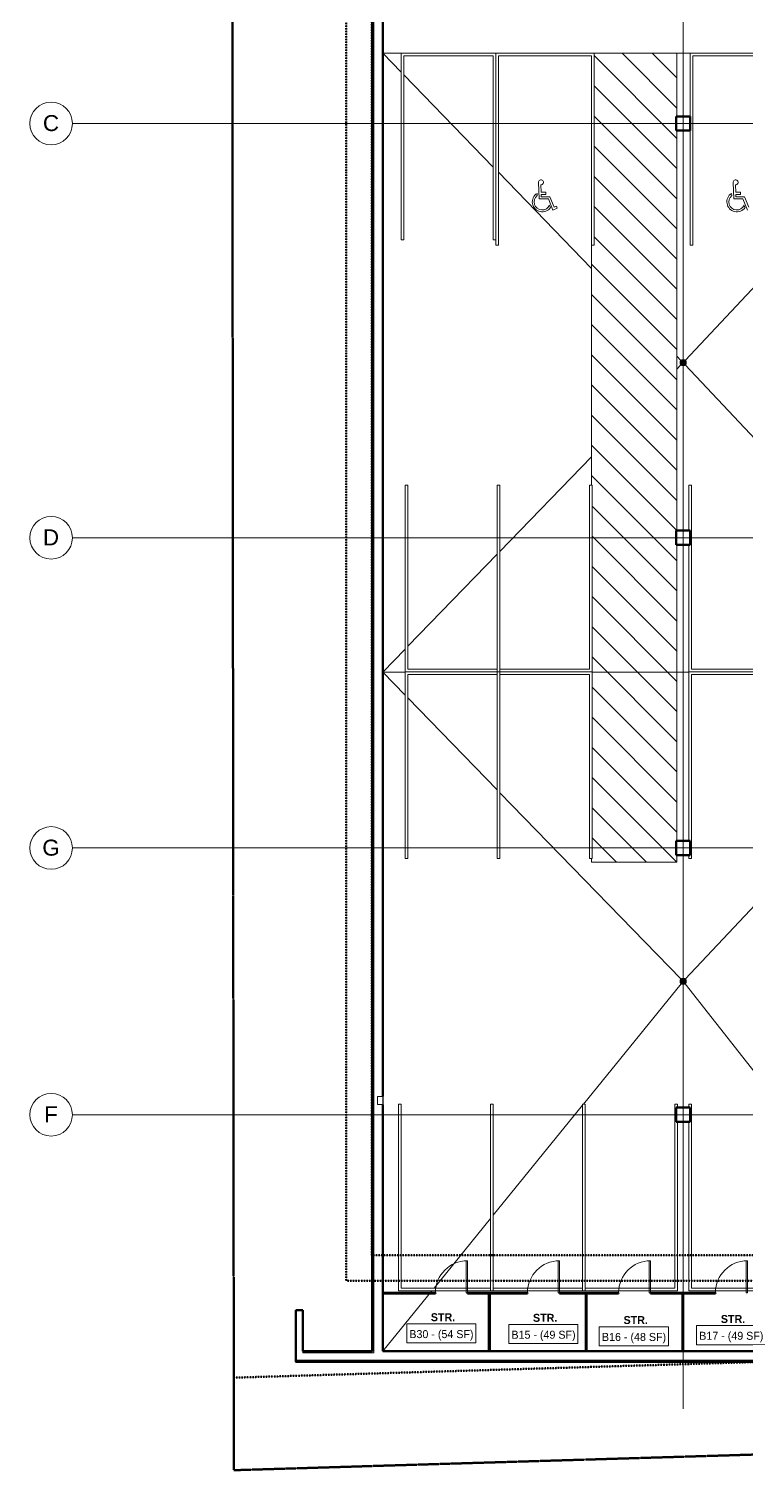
# Model space of a CAD drawing. Header units: inches. Extents: x -4218 to -1830, y 9767 to 12426.
# Drawn here: x -4218 to -3410, y 9767 to 11389 of the extents above; entities that cross this region are included whole.
import ezdxf

# ---------------------------------------------------------------- set-up
doc = ezdxf.new("R2010")
doc.units = ezdxf.units.IN
doc.header["$MEASUREMENT"] = 0
for name, pattern in [('Dash 1_16_', [0.125, 0.0625, -0.0625]), ('Double Dash 3_8_', [1, 0.375, -0.125, 0.125, -0.125, 0.125, -0.125]), ('Grid Line 1_2_', [0.875, 0.5, -0.125, 0.125, -0.125])]:
    doc.linetypes.add(name, pattern=pattern)
for name, color, linetype, lineweight in [('0-1', 7, 'Continuous', 5), ('0-2', 90, 'Continuous', 20), ('A-AREA-IDEN', 2, 'Continuous', 9), ('A-DETL-MEDM-1', 90, 'Continuous', 20), ('A-DOOR-2', 7, 'Continuous', 9), ('A-FLOR-1', 7, 'Continuous', 9), ('A-FLOR-4', 192, 'Continuous', 9), ('A-FLOR-5', 71, 'Continuous', 13), ('A-FLOR-PATT-1', 9, 'Continuous', 9), ('A-GENM-1', 7, 'Continuous', 9), ('A-WALL', 113, 'Continuous', 13), ('C-PROP-LINE', 91, 'Double Dash 3_8_', 50), ('C-PROP-LINE-1', 91, 'Dash 1_16_', 50), ('E-FIRE', 2, 'Continuous', 9), ('P-SANR-FIXT', 6, 'Continuous', 9), ('S-COLS', 52, 'Continuous', 9), ('S-COLS-1', 52, 'Continuous', 50), ('S-FNDN-1', 250, 'Continuous', 50), ('S-FNDN-2', 252, 'Continuous', 9), ('S-FNDN-3', 253, 'Continuous', 9), ('S-FNDN-6', 32, 'Continuous', 9), ('S-FNDN-7', 32, 'Continuous', 50), ('S-GRID-1', 1, 'Grid Line 1_2_', 9), ('S-GRID-IDEN', 1, 'Continuous', 9)]:
    doc.layers.add(name, color=color, linetype=linetype, lineweight=lineweight)
doc.styles.add('Arial', font='arial.ttf', dxfattribs={"height": 18})
doc.styles.add('Century Gothic', font='ufonts.com_century-gothic.ttf', dxfattribs={"height": 9})
doc.styles.add('Century Gothic_B', font='GOTHICB.TTF', dxfattribs={"height": 9})

# ---------------------------------------------------------------- blocks, each defined once
blk = doc.blocks.new('Parking_Stall_Multiple - STANDARD-1981804-BACKGROUND - BASEMENT')
at = {"layer": 'A-GENM-1'}
for p, q in [((190, 314), (0, 314)), ((0, 314), (0, 207.3)), ((3, 210.3), (3, 311)), ((3, 311), (210, 311)), ((210, 314), (206, 314)), ((210, 311), (210, 314)), ((210, 210.3), (0, 210.3)), ((0, 210.3), (0, 103.7)), ((0, 207.3), (210, 207.3)), ((210, 210.3), (3, 210.3)), ((3, 106.7), (3, 207.3)), ((3, 207.3), (210, 207.3)), ((210, 207.3), (210, 210.3)), ((210, 207.3), (210, 210.3)), ((210, 106.7), (0, 106.7)), ((0, 106.7), (0, 0)), ((0, 103.7), (210, 103.7)), ((210, 106.7), (3, 106.7)), ((3, 3), (3, 103.7)), ((3, 103.7), (210, 103.7)), ((210, 103.7), (210, 106.7)), ((210, 103.7), (210, 106.7)), ((210, 3), (3, 3)), ((210, 0), (210, 3)), ((0, 0), (190, 0)), ((206, 0), (210, 0))]:
    blk.add_line(p, q, dxfattribs=at)
blk = doc.blocks.new('Parking_Stall_Multiple - STANDARD-2216199-BACKGROUND - BASEMENT')
at = {"layer": 'A-GENM-1'}
for p, q in [((210, 314), (0, 314)), ((0, 314), (0, 207.3)), ((3, 210.3), (3, 311)), ((3, 311), (210, 311)), ((210, 311), (210, 314)), ((210, 210.3), (0, 210.3)), ((0, 210.3), (0, 103.7)), ((0, 207.3), (210, 207.3)), ((210, 210.3), (3, 210.3)), ((3, 106.7), (3, 207.3)), ((3, 207.3), (210, 207.3)), ((210, 207.3), (210, 210.3)), ((210, 207.3), (210, 210.3)), ((210, 106.7), (0, 106.7)), ((0, 106.7), (0, 0)), ((0, 103.7), (210, 103.7)), ((210, 106.7), (3, 106.7)), ((3, 3), (3, 103.7)), ((3, 103.7), (210, 103.7)), ((210, 103.7), (210, 106.7)), ((210, 103.7), (210, 106.7)), ((210, 3), (3, 3)), ((210, 0), (210, 3)), ((0, 0), (190, 0)), ((206, 0), (210, 0))]:
    blk.add_line(p, q, dxfattribs=at)
blk = doc.blocks.new('Parking_Stall_Multiple - STANDARD-2088802-BACKGROUND - BASEMENT')
at = {"layer": 'A-GENM-1'}
for p, q in [((190, 0), (0, 0)), ((0, 0), (0, -106.7)), ((210, 0), (206, 0)), ((210, -3), (210, 0)), ((3, -103.7), (3, -3)), ((3, -3), (210, -3)), ((210, -103.7), (0, -103.7)), ((0, -103.7), (0, -210.3)), ((0, -106.7), (210, -106.7)), ((210, -103.7), (3, -103.7)), ((3, -207.3), (3, -106.7)), ((3, -106.7), (210, -106.7)), ((210, -106.7), (210, -103.7)), ((210, -106.7), (210, -103.7)), ((210, -207.3), (0, -207.3)), ((0, -207.3), (0, -314)), ((0, -210.3), (210, -210.3)), ((210, -207.3), (3, -207.3)), ((3, -311), (3, -210.3)), ((3, -210.3), (210, -210.3)), ((210, -210.3), (210, -207.3)), ((210, -210.3), (210, -207.3)), ((0, -314), (190, -314)), ((210, -311), (3, -311)), ((206, -314), (210, -314)), ((210, -314), (210, -311))]:
    blk.add_line(p, q, dxfattribs=at)
blk = doc.blocks.new('Parking_Stall_Multiple - STANDARD-2223158-BACKGROUND - BASEMENT')
at = {"layer": 'A-GENM-1'}
for p, q in [((210, 0), (0, 0)), ((0, 0), (0, -106.7)), ((210, -3), (210, 0)), ((3, -103.7), (3, -3)), ((3, -3), (210, -3)), ((210, -103.7), (0, -103.7)), ((0, -103.7), (0, -210.3)), ((0, -106.7), (210, -106.7)), ((210, -103.7), (3, -103.7)), ((3, -207.3), (3, -106.7)), ((3, -106.7), (210, -106.7)), ((210, -106.7), (210, -103.7)), ((210, -106.7), (210, -103.7)), ((0, -210.3), (210, -210.3)), ((210, -207.3), (3, -207.3)), ((210, -210.3), (210, -207.3))]:
    blk.add_line(p, q, dxfattribs=at)
blk = doc.blocks.new('Parking_Stall_Multiple - STANDARD-V1-BACKGROUND - BASEMENT')
at = {"layer": 'A-GENM-1'}
for p, q in [((143, 314), (0, 314)), ((0, 314), (0, 207.3)), ((3, 210.3), (3, 311)), ((3, 311), (210, 311)), ((210, 314), (159, 314)), ((210, 311), (210, 314)), ((210, 210.3), (0, 210.3)), ((0, 210.3), (0, 103.7)), ((0, 207.3), (210, 207.3)), ((210, 210.3), (3, 210.3)), ((3, 106.7), (3, 207.3)), ((3, 207.3), (210, 207.3)), ((210, 207.3), (210, 210.3)), ((210, 207.3), (210, 210.3)), ((210, 106.7), (0, 106.7)), ((0, 106.7), (0, 0)), ((0, 103.7), (210, 103.7)), ((210, 106.7), (3, 106.7)), ((3, 3), (3, 103.7)), ((3, 103.7), (210, 103.7)), ((210, 103.7), (210, 106.7)), ((210, 103.7), (210, 106.7)), ((210, 3), (3, 3)), ((210, 0), (210, 3)), ((0, 0), (143, 0)), ((159, 0), (210, 0))]:
    blk.add_line(p, q, dxfattribs=at)
blk = doc.blocks.new('Parking_Stall_Multiple - STANDARD-2223028-BACKGROUND - BASEMENT')
at = {"layer": 'A-GENM-1'}
for p, q in [((210, 210.3), (0, 210.3)), ((0, 210.3), (0, 103.7)), ((3, 106.7), (3, 207.3)), ((3, 207.3), (210, 207.3)), ((210, 207.3), (210, 210.3)), ((210, 106.7), (0, 106.7)), ((0, 106.7), (0, 0)), ((0, 103.7), (210, 103.7)), ((210, 106.7), (3, 106.7)), ((3, 3), (3, 103.7)), ((3, 103.7), (210, 103.7)), ((210, 103.7), (210, 106.7)), ((210, 103.7), (210, 106.7)), ((210, 3), (3, 3)), ((210, 0), (210, 3)), ((0, 0), (210, 0))]:
    blk.add_line(p, q, dxfattribs=at)
blk = doc.blocks.new('Parking_Stall_Multiple - STANDARD-2217643-BACKGROUND - BASEMENT')
at = {"layer": 'A-GENM-1'}
for p, q in [((210, 0), (0, 0)), ((0, 0), (0, -106.7)), ((210, -3), (210, 0)), ((3, -103.7), (3, -3)), ((3, -3), (210, -3)), ((0, -106.7), (210, -106.7)), ((210, -103.7), (3, -103.7)), ((210, -106.7), (210, -103.7))]:
    blk.add_line(p, q, dxfattribs=at)
blk = doc.blocks.new('CHAINLINK GATE - ONE-2199385-BACKGROUND - BASEMENT')
at = {"layer": 'A-DOOR-2'}
for p, q in [((16.5, 36.5), (18, 36.5)), ((16.5, 0.5), (16.5, 36.5)), ((18, 0.5), (18, 36.5)), ((16.5, 0.5), (18, 0.5))]:
    blk.add_line(p, q, dxfattribs=at)
blk.add_arc((18, 0.5), 36, 90, 180, dxfattribs=at)
blk = doc.blocks.new('Parking_Stall_Multiple - ADA-1919661-BACKGROUND - BASEMENT')
at = {"layer": 'A-GENM-1'}
for p, q in [((216, 111), (0, 111)), ((0, 111), (0, 0)), ((3, 3), (3, 108)), ((3, 108), (216, 108)), ((216, 108), (216, 111)), ((216, 3), (3, 3)), ((216, 0), (216, 3)), ((0, 0), (71, 0)), ((87, 0), (216, 0))]:
    blk.add_line(p, q, dxfattribs=at)
blk = doc.blocks.new('Parking_Stall_Multiple - ADA-VAN-2088509-BACKGROUND - BASEMENT')
at = {"layer": 'A-GENM-1'}
for p, q in [((216, 111), (0, 111)), ((0, 111), (0, 0)), ((3, 3), (3, 108)), ((3, 108), (216, 108)), ((216, 108), (216, 111)), ((216, 3), (3, 3)), ((216, 0), (216, 3)), ((0, 0), (216, 0))]:
    blk.add_line(p, q, dxfattribs=at)
blk = doc.blocks.new('CTR - 1st Phase - Common Walls_rvt-1-BACKGROUND - BASEMENT')
at = {"layer": 'A-FLOR-PATT-1'}
h = blk.add_hatch(dxfattribs=at)
h.set_pattern_fill('FP_1', color=256, style=0, pattern_type=2)
h.set_pattern_definition([(315, (-3536.324, 10906.164), (16.9706, 16.9706), [])])
h.paths.add_polyline_path([(-3584.3, 10451.1), (-3488.3, 10451.1), (-3488.3, 10459.2), (-3489.3, 10459.2), (-3489.3, 10475.2), (-3488.3, 10475.2), (-3488.3, 10808.2), (-3489.3, 10808.2), (-3489.3, 10824.2), (-3488.3, 10824.2), (-3488.3, 11274.2), (-3489.3, 11274.2), (-3489.3, 11290.2), (-3488.3, 11290.2), (-3488.3, 11361.2), (-3581.3, 11361.2), (-3581.3, 11145.2), (-3584.3, 11145.2), (-3584.3, 10875.2), (-3583.8, 10875.2), (-3583.8, 10455.2), (-3584.3, 10455.2)], flags=0)
at = {"layer": 'A-DETL-MEDM-1'}
for p, q in [((-3645.7, 11201), (-3645.8, 11203.4)), ((-3643.4, 11197.3), (-3644.1, 11215.9)), ((-3641.5, 11213.2), (-3641.2, 11204.9)), ((-3641.2, 11204.9), (-3635.8, 11204.9)), ((-3635.8, 11204.9), (-3635.8, 11202.4)), ((-3426.7, 11201), (-3426.8, 11203.4)), ((-3424.4, 11197.3), (-3425.1, 11215.9)), ((-3422.5, 11213.2), (-3422.2, 11204.9)), ((-3422.2, 11204.9), (-3416.8, 11204.9)), ((-3416.8, 11204.9), (-3416.8, 11202.4)), ((-3633, 11197.3), (-3643.4, 11197.3)), ((-3635.8, 11202.4), (-3641.1, 11202.4)), ((-3641.1, 11202.4), (-3641, 11199.8)), ((-3641, 11199.8), (-3631.4, 11199.8)), ((-3627.9, 11184.8), (-3633, 11197.3)), ((-3630.7, 11187.6), (-3631.7, 11190.1)), ((-3631.4, 11199.8), (-3626.5, 11188)), ((-3626.5, 11188), (-3623.9, 11189.1)), ((-3623.9, 11189.1), (-3623, 11186.8)), ((-3414, 11197.3), (-3424.4, 11197.3)), ((-3416.8, 11202.4), (-3422.1, 11202.4)), ((-3422.1, 11202.4), (-3422, 11199.8)), ((-3422, 11199.8), (-3412.4, 11199.8)), ((-3408.9, 11184.8), (-3414, 11197.3)), ((-3411.7, 11187.6), (-3412.7, 11190.1)), ((-3412.4, 11199.8), (-3407.5, 11188)), ((-3623, 11186.8), (-3627.9, 11184.8))]:
    blk.add_line(p, q, dxfattribs=at)
for centre, radius, start, end in [((-3639.9, 11194), 11.2, 121.7672, 325.4553), ((-3641.3, 11216), 2.82, 265.2221, 186.5331), ((-3420.9, 11194), 11.2, 121.7672, 325.4553), ((-3422.3, 11216), 2.82, 265.2221, 186.5331), ((-3639.9, 11194), 9.06, 129.2933, 334.8736), ((-3420.9, 11194), 9.06, 129.2933, 334.8736)]:
    blk.add_arc(centre, radius, start, end, dxfattribs=at)
at = {"layer": 'A-FLOR-1'}
for p, q in [((-3488.3, 11361.2), (-3581.3, 11361.2)), ((-3488.3, 11290.2), (-3488.3, 11361.2)), ((-3488.3, 10824.2), (-3488.3, 11274.2)), ((-3584.3, 11145.2), (-3584.3, 10875.2)), ((-3488.3, 10475.2), (-3488.3, 10808.2)), ((-3488.3, 10451.1), (-3488.3, 10459.2)), ((-3584.3, 10455.2), (-3584.3, 10451.1)), ((-3584.3, 10451.1), (-3488.3, 10451.1))]:
    blk.add_line(p, q, dxfattribs=at)
at = {"layer": 'S-FNDN-1'}
for p, q in [((-3760.2, 9966.9), (-3819.3, 9966.9)), ((-3819.3, 9966.9), (-3819.3, 9965.9)), ((-3819.3, 9965.9), (-3760.2, 9965.9)), ((-3760.2, 9965.9), (-3760.2, 9966.9)), ((-3656.5, 9966.9), (-3724.2, 9966.9)), ((-3724.2, 9966.9), (-3724.2, 9965.9)), ((-3724.2, 9965.9), (-3700, 9965.9)), ((-3700, 9965.9), (-3700, 9901.2)), ((-3699, 9965.9), (-3656.5, 9965.9)), ((-3699, 9901.2), (-3699, 9965.9)), ((-3656.5, 9965.9), (-3656.5, 9966.9)), ((-3554, 9966.9), (-3620.5, 9966.9)), ((-3620.5, 9966.9), (-3620.5, 9965.9)), ((-3620.5, 9965.9), (-3591, 9965.9)), ((-3591, 9965.9), (-3591, 9901.2)), ((-3590, 9965.9), (-3554, 9965.9)), ((-3590, 9901.2), (-3590, 9965.9)), ((-3554, 9965.9), (-3554, 9966.9)), ((-3445, 9966.9), (-3518, 9966.9)), ((-3518, 9966.9), (-3518, 9965.9)), ((-3518, 9965.9), (-3482.2, 9965.9)), ((-3482.2, 9965.9), (-3482.2, 9901.2)), ((-3481.2, 9965.9), (-3445, 9965.9)), ((-3481.2, 9901.2), (-3481.2, 9965.9)), ((-3445, 9965.9), (-3445, 9966.9)), ((-3700, 9901.2), (-3699, 9901.2)), ((-3591, 9901.2), (-3590, 9901.2)), ((-3482.2, 9901.2), (-3481.2, 9901.2))]:
    blk.add_line(p, q, dxfattribs=at)
at = {"layer": 'S-FNDN-2'}
for p, q in [((-3760.2, 9966.9), (-3819.3, 9966.9)), ((-3819.3, 9965.9), (-3760.2, 9965.9)), ((-3760.2, 9966.9), (-3760.2, 9965.9)), ((-3724.2, 9965.9), (-3724.2, 9966.9)), ((-3656.5, 9966.9), (-3724.2, 9966.9)), ((-3724.2, 9965.9), (-3700, 9965.9)), ((-3700, 9965.9), (-3700, 9901.2)), ((-3699, 9965.9), (-3656.5, 9965.9)), ((-3699, 9901.2), (-3699, 9965.9)), ((-3656.5, 9966.9), (-3656.5, 9965.9)), ((-3620.5, 9965.9), (-3620.5, 9966.9)), ((-3554, 9966.9), (-3620.5, 9966.9)), ((-3620.5, 9965.9), (-3591, 9965.9)), ((-3591, 9965.9), (-3591, 9901.2)), ((-3590, 9965.9), (-3554, 9965.9)), ((-3590, 9901.2), (-3590, 9965.9)), ((-3554, 9966.9), (-3554, 9965.9)), ((-3518, 9965.9), (-3518, 9966.9)), ((-3445, 9966.9), (-3518, 9966.9)), ((-3518, 9965.9), (-3482.2, 9965.9)), ((-3482.2, 9965.9), (-3482.2, 9901.2)), ((-3481.2, 9965.9), (-3445, 9965.9)), ((-3481.2, 9901.2), (-3481.2, 9965.9)), ((-3445, 9966.9), (-3445, 9965.9))]:
    blk.add_line(p, q, dxfattribs=at)
at = {"layer": 'S-FNDN-3'}
for p, q in [((-3819.3, 9965.9), (-3819.3, 9966.9)), ((-3699, 9901.2), (-3700, 9901.2)), ((-3590, 9901.2), (-3591, 9901.2)), ((-3481.2, 9901.2), (-3482.2, 9901.2))]:
    blk.add_line(p, q, dxfattribs=at)
at = {"layer": '0-2'}
for name, p, rotation in [('Parking_Stall_Multiple - STANDARD-2217643-BACKGROUND - BASEMENT', (-3692, 11361.2), 270.0000000000005), ('Parking_Stall_Multiple - ADA-VAN-2088509-BACKGROUND - BASEMENT', (-3692.3, 11361.2), 269.9999999999978), ('Parking_Stall_Multiple - ADA-1919661-BACKGROUND - BASEMENT', (-3473.3, 11361.2), 269.9999999999978), ('Parking_Stall_Multiple - STANDARD-2223028-BACKGROUND - BASEMENT', (-3583.8, 10665.2), 89.99999999999953), ('Parking_Stall_Multiple - STANDARD-V1-BACKGROUND - BASEMENT', (-3160.8, 10665.2), 89.99999999999953), ('Parking_Stall_Multiple - STANDARD-2223158-BACKGROUND - BASEMENT', (-3583.8, 10665.2), 270.0000000000005), ('Parking_Stall_Multiple - STANDARD-2088802-BACKGROUND - BASEMENT', (-3160.8, 10665.2), 270.0000000000005), ('Parking_Stall_Multiple - STANDARD-2216199-BACKGROUND - BASEMENT', (-3487.8, 9969.2), 89.99999999999953), ('Parking_Stall_Multiple - STANDARD-1981804-BACKGROUND - BASEMENT', (-3160.8, 9969.2), 89.99999999999953)]:
    blk.add_blockref(name, p, dxfattribs=dict(at, rotation=rotation))
for p in [(-3742.2, 9966.4), (-3638.5, 9966.4), (-3536, 9966.4), (-3427, 9966.4)]:
    blk.add_blockref('CHAINLINK GATE - ONE-2199385-BACKGROUND - BASEMENT', p, dxfattribs=at)
blk = doc.blocks.new('Concrete-Rectangular-Column - ONE-1856735-BACKGROUND - BASEMENT')
at = {"layer": 'S-COLS-1'}
for p, q in [((8, 8), (-8, 8)), ((-8, 8), (-8, -8)), ((8, -8), (8, 8)), ((-8, -8), (8, -8))]:
    blk.add_line(p, q, dxfattribs=at)
blk = doc.blocks.new('Basic Wall _ EXT - C8AØF - _10_ CONCRETE _ 2_ EPS INSUL_ - ___-2578961-BACKGROUND - BASEMENT')
at = {"layer": 'S-FNDN-6'}
for p, q in [((-3831.3, 12089.2), (-3831.3, 12077)), ((-3831.3, 12077), (-3831.3, 12089.2)), ((-3831.3, 11992.9), (-3831.3, 11944.3)), ((-3831.3, 11944.3), (-3831.3, 11992.9)), ((-3831.3, 11913.2), (-3831.3, 11783.7)), ((-3831.3, 11783.7), (-3831.3, 11913.2)), ((-3831.3, 11636), (-3831.3, 11517.1)), ((-3831.3, 11517.1), (-3831.3, 11636)), ((-3831.3, 11084.4), (-3831.3, 11083.2)), ((-3831.3, 11083.2), (-3831.3, 11084.4)), ((-3831.3, 10496.7), (-3831.3, 10479.4)), ((-3831.3, 10479.4), (-3831.3, 10496.7))]:
    blk.add_line(p, q, dxfattribs=at)
blk = doc.blocks.new('Basic Wall _ EXT - C8AØF - _10_ CONCRETE _ 2_ EPS INSUL_ - ___-2659087-BACKGROUND - BASEMENT')
at = {"layer": 'S-FNDN-6'}
for p, q in [((-3917.3, 9889.2), (-3917.3, 9888.2)), ((-3917.3, 9888.2), (-3917.3, 9889.2)), ((-3917.3, 9889.2), (-1959.3, 9889.2)), ((-1941.3, 9889.2), (-3917.3, 9889.2))]:
    blk.add_line(p, q, dxfattribs=at)
blk = doc.blocks.new('Drain-Floor-WATTS-Square-Stainless_Steel_Strainer-Type_FD-1200-M - 2_ Outlet with 5_ Strainer-2528673-BACKGROUND - BASEMENT')
at = {"layer": 'P-SANR-FIXT'}
for p, q in [((-2.707, -2.707), (-2.707, 2.707)), ((-2.707, 2.707), (2.707, 2.707)), ((-2.03025, -2.03025), (-2.03025, 2.03025)), ((-2.03025, 2.03025), (2.03025, 2.03025)), ((-1.3535, -1.3535), (-1.3535, 1.3535)), ((-1.3535, 1.3535), (1.3535, 1.3535)), ((-0.67675, -0.67675), (-0.67675, 0.67675)), ((-0.67675, 0.67675), (0.67675, 0.67675)), ((0, 2.707), (0, -2.707)), ((0.67675, 0.67675), (0.67675, -0.67675)), ((1.3535, 1.3535), (1.3535, -1.3535)), ((2.03025, 2.03025), (2.03025, -2.03025)), ((2.707, 2.707), (2.707, -2.707)), ((-2.707, 0), (2.707, 0)), ((2.707, -2.707), (-2.707, -2.707)), ((2.03025, -2.03025), (-2.03025, -2.03025)), ((1.3535, -1.3535), (-1.3535, -1.3535)), ((0.67675, -0.67675), (-0.67675, -0.67675))]:
    blk.add_line(p, q, dxfattribs=at)
for start, end in [(360, 180), (180, 360)]:
    blk.add_arc((0, 0), 3.5, start, end, dxfattribs=at)
blk = doc.blocks.new('104416 - Fire Extinguishers - Wall - Class A - Light - 2A-2804394-BACKGROUND - BASEMENT')
at = {"layer": 'E-FIRE'}
for p, q in [((13.2, 6.3), (13.2, 6)), ((23.2, 6.3), (13.2, 6.3)), ((13.2, 6.3), (23.2, 6.3)), ((13.2, 6.3), (13.2, 6)), ((23.2, 6), (13.2, 6)), ((13.6, 0), (13.6, 6)), ((22.8, 0), (13.6, 0)), ((14.4, 6.3), (14.4, 6.5)), ((14.4, 6.5), (14.8, 6.5)), ((14.4, 6.3), (14.4, 6.5)), ((14.8, 6.5), (15, 6.5)), ((14.8, 6.3), (14.8, 6.5)), ((15, 6.5), (15.1, 6.5)), ((15, 6.3), (15, 6.5)), ((15.1, 6.5), (15.2, 6.5)), ((15.1, 6.3), (15.1, 6.5)), ((15.2, 6.5), (15.5, 6.5)), ((15.2, 6.3), (15.2, 6.5)), ((15.5, 6.5), (15.7, 6.5)), ((15.5, 6.3), (15.5, 6.5)), ((15.7, 6.5), (15.9, 6.5)), ((15.7, 6.3), (15.7, 6.5)), ((15.9, 6.3), (15.9, 6.5)), ((15.9, 6.5), (15.9, 6.5)), ((15.9, 6.3), (15.9, 6.5)), ((15.9, 6.3), (15.9, 6.5)), ((22.8, 6), (22.8, 0)), ((23.2, 6), (23.2, 6.3)), ((23.2, 6), (23.2, 6.3))]:
    blk.add_line(p, q, dxfattribs=at)
blk = doc.blocks.new('Family - ___-1878357-BACKGROUND - BASEMENT')
at = {"layer": 'C-PROP-LINE'}
for p, q in [((-3989.4, 12089.7), (-3987.3, 10009.1)), ((-3987.3, 10009.1), (-3987.2, 9980.2)), ((-3987.2, 9980.2), (-3987, 9767.3)), ((-3831.8, 9772), (-2096.4, 9823.9)), ((-3987, 9767.3), (-3860.7, 9771.1)), ((-3860.7, 9771.1), (-3831.8, 9772))]:
    blk.add_line(p, q, dxfattribs=at)
blk = doc.blocks.new('Family - ___-2835860-BACKGROUND - BASEMENT')
at = {"layer": 'C-PROP-LINE-1'}
for p, q in [((-3860.7, 9980.2), (-3860.7, 11434.4)), ((-2636.9, 9980.2), (-3860.7, 9980.2))]:
    blk.add_line(p, q, dxfattribs=at)
blk = doc.blocks.new('Family - ___-2835903-BACKGROUND - BASEMENT')
at = {"layer": 'C-PROP-LINE-1'}
for p, q in [((-3831.8, 10009.1), (-3831.8, 12089.7)), ((-2096.4, 10009.1), (-3831.8, 10009.1))]:
    blk.add_line(p, q, dxfattribs=at)
blk = doc.blocks.new('Family - ___-2835932-BACKGROUND - BASEMENT')
at = {"layer": 'C-PROP-LINE-1'}
for p, q in [((-3860.7, 9980.2), (-3860.7, 12118.6)), ((-2067.5, 9980.2), (-3860.7, 9980.2))]:
    blk.add_line(p, q, dxfattribs=at)
blk = doc.blocks.new('Family - ___-2855424-BACKGROUND - BASEMENT')
at = {"layer": 'C-PROP-LINE-1'}
blk.add_line((-3987.1, 9871.4), (-1939.8, 9932.7), dxfattribs=at)
blk = doc.blocks.new('Grid - Grid Head - Circle-50561-BACKGROUND - BASEMENT')
at = {"layer": 'S-GRID-IDEN'}
for start, end in [(360, 180), (180, 360)]:
    blk.add_arc((0, 0), 0.25, start, end, dxfattribs=at)

msp = doc.modelspace()

# ---------------------------------------------------------------- linework, layer by layer
at = {"layer": 'A-AREA-IDEN', "flags": 128}
for points in [[(-3792.5, 9931.9), (-3714.7, 9931.9), (-3714.7, 9910.4), (-3792.5, 9910.4)], [(-3677.6, 9931.2), (-3599.8, 9931.2), (-3599.8, 9909.7), (-3677.6, 9909.7)], [(-3575.7, 9928.7), (-3497.9, 9928.7), (-3497.9, 9907.2), (-3575.7, 9907.2)], [(-3466.2, 9930), (-3388.4, 9930), (-3388.4, 9908.5), (-3466.2, 9908.5)]]:
    msp.add_lwpolyline(points, close=True, dxfattribs=at)
at = {"layer": 'A-FLOR-4'}
for p, q in [((-3829.3, 10011.2), (-3831.3, 10011.2)), ((-3909.3, 9901.2), (-3909.3, 9899.2)), ((-3909.3, 9899.2), (-3829.3, 9899.2)), ((-3829.3, 9899.2), (-3829.3, 9901.2))]:
    msp.add_line(p, q, dxfattribs=at)
at = {"layer": 'A-FLOR-5'}
for p, q in [((-3798.7, 11339.9), (-3819.3, 11361.2)), ((-3798.7, 11361.2), (-3819.3, 11361.2)), ((-3473.3, 11361.2), (-3581.3, 11361.2)), ((-3695, 11233.2), (-3795.7, 11336.9)), ((-3584.3, 11119.2), (-3689.3, 11227.3)), ((-3478.9, 11015.7), (-3357.3, 11145.2)), ((-3483.8, 11015.7), (-3488.3, 11020.4)), ((-3483.8, 11010.7), (-3488.3, 11006)), ((-3267.5, 10785.5), (-3478.9, 11010.6)), ((-3584.3, 10907.1), (-3687.5, 10800.9)), ((-3690.5, 10797.8), (-3791.2, 10694.1)), ((-3794.2, 10691), (-3819.3, 10665.1)), ((-3794.2, 10665.1), (-3819.3, 10665.1)), ((-3794.2, 10639.2), (-3819.3, 10665.1)), ((-3474.8, 10665.1), (-3583.8, 10665.1)), ((-3690.5, 10532.5), (-3791.2, 10636.1)), ((-3479, 10319.8), (-3267.5, 10544.7)), ((-3483.7, 10319.7), (-3687.5, 10529.4)), ((-3593.5, 10179.2), (-3483.5, 10314.5)), ((-3371.2, 10177.1), (-3479.1, 10314.5)), ((-3695.2, 10054), (-3594.5, 10178)), ((-3761.6, 9972.2), (-3698.2, 10050.3)), ((-3819.3, 9901.2), (-3764.1, 9969.2))]:
    msp.add_line(p, q, dxfattribs=at)
at = {"layer": 'A-WALL'}
for p, q in [((-3829.3, 9901.2), (-3829.3, 12087.2)), ((-1943.3, 9891.2), (-3917.3, 9891.2)), ((-3831.3, 9901.2), (-3829.3, 9901.2))]:
    msp.add_line(p, q, dxfattribs=at)
at = {"layer": 'S-FNDN-7'}
for p, q in [((-3831.3, 12089.2), (-3831.3, 9901.2)), ((-3819.3, 10188.2), (-3819.3, 12077.2)), ((-3819.3, 9901.2), (-3819.3, 10178.2)), ((-3909.3, 9947.2), (-3917.3, 9947.2)), ((-3917.3, 9947.2), (-3917.3, 9889.2)), ((-3909.3, 9901.2), (-3909.3, 9947.2)), ((-3831.3, 9901.2), (-3909.3, 9901.2)), ((-1953.3, 9901.2), (-3819.3, 9901.2)), ((-3917.3, 9889.2), (-1941.3, 9889.2))]:
    msp.add_line(p, q, dxfattribs=at)
at = {"layer": 'S-GRID-1'}
for p, q in [((-3481.3, 9836.2), (-3481.3, 12376.8)), ((-1830.2, 11282.2), (-4168.7, 11282.2)), ((-1830.2, 10816.2), (-4168.7, 10816.2)), ((-1830.2, 10467.2), (-4168.7, 10467.2)), ((-1830.2, 10167.2), (-4168.7, 10167.2))]:
    msp.add_line(p, q, dxfattribs=at)

# ---------------------------------------------------------------- block references
at = {"layer": '0-1'}
msp.add_blockref('CTR - 1st Phase - Common Walls_rvt-1-BACKGROUND - BASEMENT', (0, 0), dxfattribs=at)
at = {"layer": 'C-PROP-LINE'}
msp.add_blockref('Family - ___-1878357-BACKGROUND - BASEMENT', (0, 0), dxfattribs=at)
at = {"layer": 'C-PROP-LINE-1'}
for name in ['Family - ___-2835860-BACKGROUND - BASEMENT', 'Family - ___-2835932-BACKGROUND - BASEMENT', 'Family - ___-2835903-BACKGROUND - BASEMENT', 'Family - ___-2855424-BACKGROUND - BASEMENT']:
    msp.add_blockref(name, (0, 0), dxfattribs=at)
at = {"layer": 'E-FIRE', "rotation": 270}
msp.add_blockref('104416 - Fire Extinguishers - Wall - Class A - Light - 2A-2804394-BACKGROUND - BASEMENT', (-3825.3, 10201.4), dxfattribs=at)
at = {"layer": 'P-SANR-FIXT'}
for p in [(-3481.3, 11013.2), (-3481.3, 10317.2)]:
    msp.add_blockref('Drain-Floor-WATTS-Square-Stainless_Steel_Strainer-Type_FD-1200-M - 2_ Outlet with 5_ Strainer-2528673-BACKGROUND - BASEMENT', p, dxfattribs=at)
at = {"layer": 'S-COLS'}
for p in [(-3481.3, 11282.2), (-3481.3, 10816.2), (-3481.3, 10467.2), (-3481.3, 10167.2)]:
    msp.add_blockref('Concrete-Rectangular-Column - ONE-1856735-BACKGROUND - BASEMENT', p, dxfattribs=at)
at = {"layer": 'S-FNDN-6'}
for name in ['Basic Wall _ EXT - C8AØF - _10_ CONCRETE _ 2_ EPS INSUL_ - ___-2578961-BACKGROUND - BASEMENT', 'Basic Wall _ EXT - C8AØF - _10_ CONCRETE _ 2_ EPS INSUL_ - ___-2659087-BACKGROUND - BASEMENT']:
    msp.add_blockref(name, (0, 0), dxfattribs=at)
at = {"layer": 'S-GRID-IDEN', "xscale": 95.99999999999994, "yscale": 95.99999999999994, "zscale": 95.99999999999994, "rotation": 89.99999999999987}
for p in [(-4192.7, 11282.2), (-4192.7, 10816.2), (-4192.7, 10467.2), (-4192.7, 10167.2)]:
    msp.add_blockref('Grid - Grid Head - Circle-50561-BACKGROUND - BASEMENT', p, dxfattribs=at)

# ---------------------------------------------------------------- texts
at = {"layer": 'A-AREA-IDEN', "char_height": 9, "attachment_point": 1}
for s, insert, width, style in [('STR.', (-3765.3, 9943.9), 27.876, 'Century Gothic_B'), ('STR.', (-3650.3, 9943.2), 27.876, 'Century Gothic_B'), ('STR.', (-3548.4, 9940.7), 27.876, 'Century Gothic_B'), ('STR.', (-3438.9, 9941.9), 27.876, 'Century Gothic_B'), ('B30 - (54 SF)', (-3789.5, 9924.9), 86.658, 'Century Gothic'), ('B15 - (49 SF)', (-3674.6, 9924.2), 86.658, 'Century Gothic'), ('B17 - (49 SF)', (-3463.2, 9923), 86.658, 'Century Gothic'), ('B16 - (48 SF)', (-3572.7, 9921.7), 86.658, 'Century Gothic')]:
    msp.add_mtext(s, dxfattribs=dict(at, insert=insert, width=width, style=style))
at = {"layer": 'S-GRID-IDEN', "char_height": 18, "attachment_point": 1, "style": 'Arial'}
for s, insert, width in [('C', (-4201.9, 11291.6), 22.119), ('D', (-4201.9, 10825.6), 22.119), ('G', (-4202.6, 10476.6), 23.937), ('F', (-4200.5, 10176.6), 18.786)]:
    msp.add_mtext(s, dxfattribs=dict(at, insert=insert, width=width))

doc.saveas('drawing.dxf')
